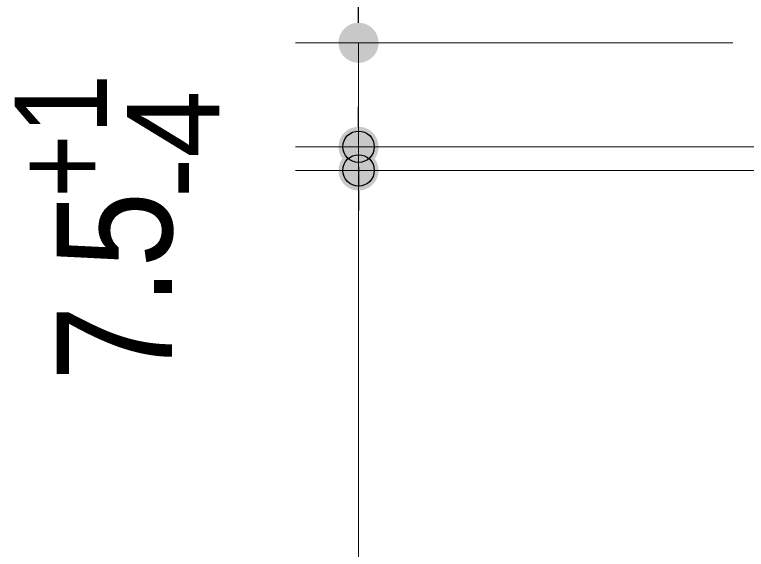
# Model space of a CAD drawing. Units: millimetres, scale not verified. Extents: x -6062 to 6062, y -3045 to 3045.
# Drawn here: x -1557.6 to -1325.5, y 239.3 to 408.9 of the extents above; entities that cross this region are included whole.
import ezdxf
from ezdxf.enums import TextEntityAlignment as Align

# ---------------------------------------------------------------- set-up
doc = ezdxf.new("R2010")
doc.units = ezdxf.units.MM
doc.header["$LTSCALE"] = 20
doc.header["$PDMODE"] = 32
doc.header["$PDSIZE"] = 10
for name, color, linetype, lineweight in [('0-1_2寸法-1', 7, 'Continuous', 15), ('0-2_0', 7, 'Continuous', 25), ('0-4_2寸法-2', 7, 'Continuous', 15)]:
    doc.layers.add(name, color=color, linetype=linetype, lineweight=lineweight)
doc.layers.add('0-3_Defpoints', color=7, linetype='Continuous')
doc.styles.add('ＭＳ Ｐゴシック', font='')
doc.styles.get('ＭＳ Ｐゴシック').set_extended_font_data('MS PGothic')

# ---------------------------------------------------------------- blocks, each defined once
blk = doc.blocks.new('_Dot')
at = {"layer": '0-2_0'}
blk.add_line((-10, 0), (-20, 0), dxfattribs=at)
for points in [[(0, 0), (-7.29, 6.85), (-6.37, 7.71)], [(0, 0), (-6.37, 7.71), (-5.36, 8.44)], [(0, 0), (-5.36, 8.44), (-4.26, 9.05)], [(0, 0), (-4.26, 9.05), (-3.09, 9.51)], [(0, 0), (-3.09, 9.51), (-1.87, 9.82)], [(0, 0), (-1.87, 9.82), (-0.63, 9.98)], [(0, 0), (-0.63, 9.98), (0.63, 9.98)], [(0, 0), (0.63, 9.98), (1.87, 9.82)], [(0, 0), (1.87, 9.82), (3.09, 9.51)], [(0, 0), (3.09, 9.51), (4.26, 9.05)], [(0, 0), (4.26, 9.05), (5.36, 8.44)], [(0, 0), (5.36, 8.44), (6.37, 7.71)], [(0, 0), (6.37, 7.71), (7.29, 6.85)], [(0, 0), (-9.69, 2.49), (-9.3, 3.68)], [(0, 0), (-9.3, 3.68), (-8.76, 4.82)], [(0, 0), (-8.76, 4.82), (-8.09, 5.88)], [(0, 0), (-8.09, 5.88), (-7.29, 6.85)], [(0, 0), (7.29, 6.85), (8.09, 5.88)], [(0, 0), (8.09, 5.88), (8.76, 4.82)], [(0, 0), (8.76, 4.82), (9.3, 3.68)], [(0, 0), (9.3, 3.68), (9.69, 2.49)], [(0, 0), (-10, 0), (-9.92, 1.25)], [(0, 0), (-9.92, -1.25), (-10, 0)], [(0, 0), (-9.92, 1.25), (-9.69, 2.49)], [(0, 0), (-9.69, -2.49), (-9.92, -1.25)], [(0, 0), (-9.3, -3.68), (-9.69, -2.49)], [(0, 0), (-8.76, -4.82), (-9.3, -3.68)], [(0, 0), (-8.09, -5.88), (-8.76, -4.82)], [(0, 0), (-7.29, -6.85), (-8.09, -5.88)], [(0, 0), (-6.37, -7.71), (-7.29, -6.85)], [(0, 0), (-5.36, -8.44), (-6.37, -7.71)], [(0, 0), (-4.26, -9.05), (-5.36, -8.44)], [(0, 0), (-3.09, -9.51), (-4.26, -9.05)], [(0, 0), (-1.87, -9.82), (-3.09, -9.51)], [(0, 0), (-0.63, -9.98), (-1.87, -9.82)], [(0, 0), (0.63, -9.98), (-0.63, -9.98)], [(0, 0), (9.69, 2.49), (9.92, 1.25)], [(0, 0), (9.92, 1.25), (10, 0)], [(0, 0), (1.87, -9.82), (0.63, -9.98)], [(0, 0), (3.09, -9.51), (1.87, -9.82)], [(0, 0), (4.26, -9.05), (3.09, -9.51)], [(0, 0), (5.36, -8.44), (4.26, -9.05)], [(0, 0), (6.37, -7.71), (5.36, -8.44)], [(0, 0), (7.29, -6.85), (6.37, -7.71)], [(0, 0), (8.09, -5.88), (7.29, -6.85)], [(0, 0), (8.76, -4.82), (8.09, -5.88)], [(0, 0), (9.3, -3.68), (8.76, -4.82)], [(0, 0), (9.69, -2.49), (9.3, -3.68)], [(0, 0), (9.92, -1.25), (9.69, -2.49)], [(0, 0), (10, 0), (9.92, -1.25)]]:
    blk.add_solid(points, dxfattribs=at)

msp = doc.modelspace()

# ---------------------------------------------------------------- linework, layer by layer
at = {"layer": '0-1_2寸法-1'}
for p, q in [((-1270.04, 359.5), (-1468.54, 359.5)), ((-1448.54, 346.79), (-1448.54, -1974.79))]:
    msp.add_line(p, q, dxfattribs=at)
at = {"layer": '0-3_Defpoints'}
for p in [(-1448.54, 367), (-1448.54, 359.5)]:
    msp.add_point(p, dxfattribs=at)
at = {"layer": '0-4_2寸法-2'}
for p, q in [((-1329.74, 400), (-1468.54, 400)), ((-1448.54, 400), (-1448.54, 367)), ((-1448.54, 379.71), (-1448.54, 392.42)), ((-1273.04, 367), (-1468.54, 367)), ((-1273.04, 367), (-1468.54, 367)), ((-1448.54, 367), (-1448.54, 359.5)), ((-1270.04, 359.5), (-1468.54, 359.5)), ((-1448.54, 354.29), (-1448.54, 341.58)), ((-1448.54, 346.79), (-1448.54, 334.08))]:
    msp.add_line(p, q, dxfattribs=at)

# ---------------------------------------------------------------- block references
at = {"layer": '0-1_2寸法-1', "xscale": 0.6356201, "yscale": 0.6356201, "rotation": 90}
msp.add_blockref('_Dot', (-1448.54, 359.5), dxfattribs=at)
at = {"layer": '0-4_2寸法-2', "xscale": 0.6356201, "yscale": 0.6356201}
for p, rotation in [((-1448.54, 400), 270), ((-1448.54, 367), 270), ((-1448.54, 367), 90), ((-1448.54, 359.5), 90)]:
    msp.add_blockref('_Dot', p, dxfattribs=dict(at, rotation=rotation))

# ---------------------------------------------------------------- texts
at = {"layer": '0-4_2寸法-2', "style": 'ＭＳ Ｐゴシック', "width": 0.9}
for s, height, p in [('+1', 29.33, (-1519.51, 350.77)), ('7.5', 36.66, (-1496.68, 292.69))]:
    msp.add_text(s, height=height, rotation=90, dxfattribs=at).set_placement(p, align=Align.BOTTOM_LEFT)
at = {"layer": '0-4_2寸法-2', "style": 'ＭＳ Ｐゴシック'}
msp.add_text('-4', height=29.33, rotation=90, dxfattribs=at).set_placement((-1483.89, 350.77), align=Align.BOTTOM_LEFT)

doc.saveas('drawing.dxf')
